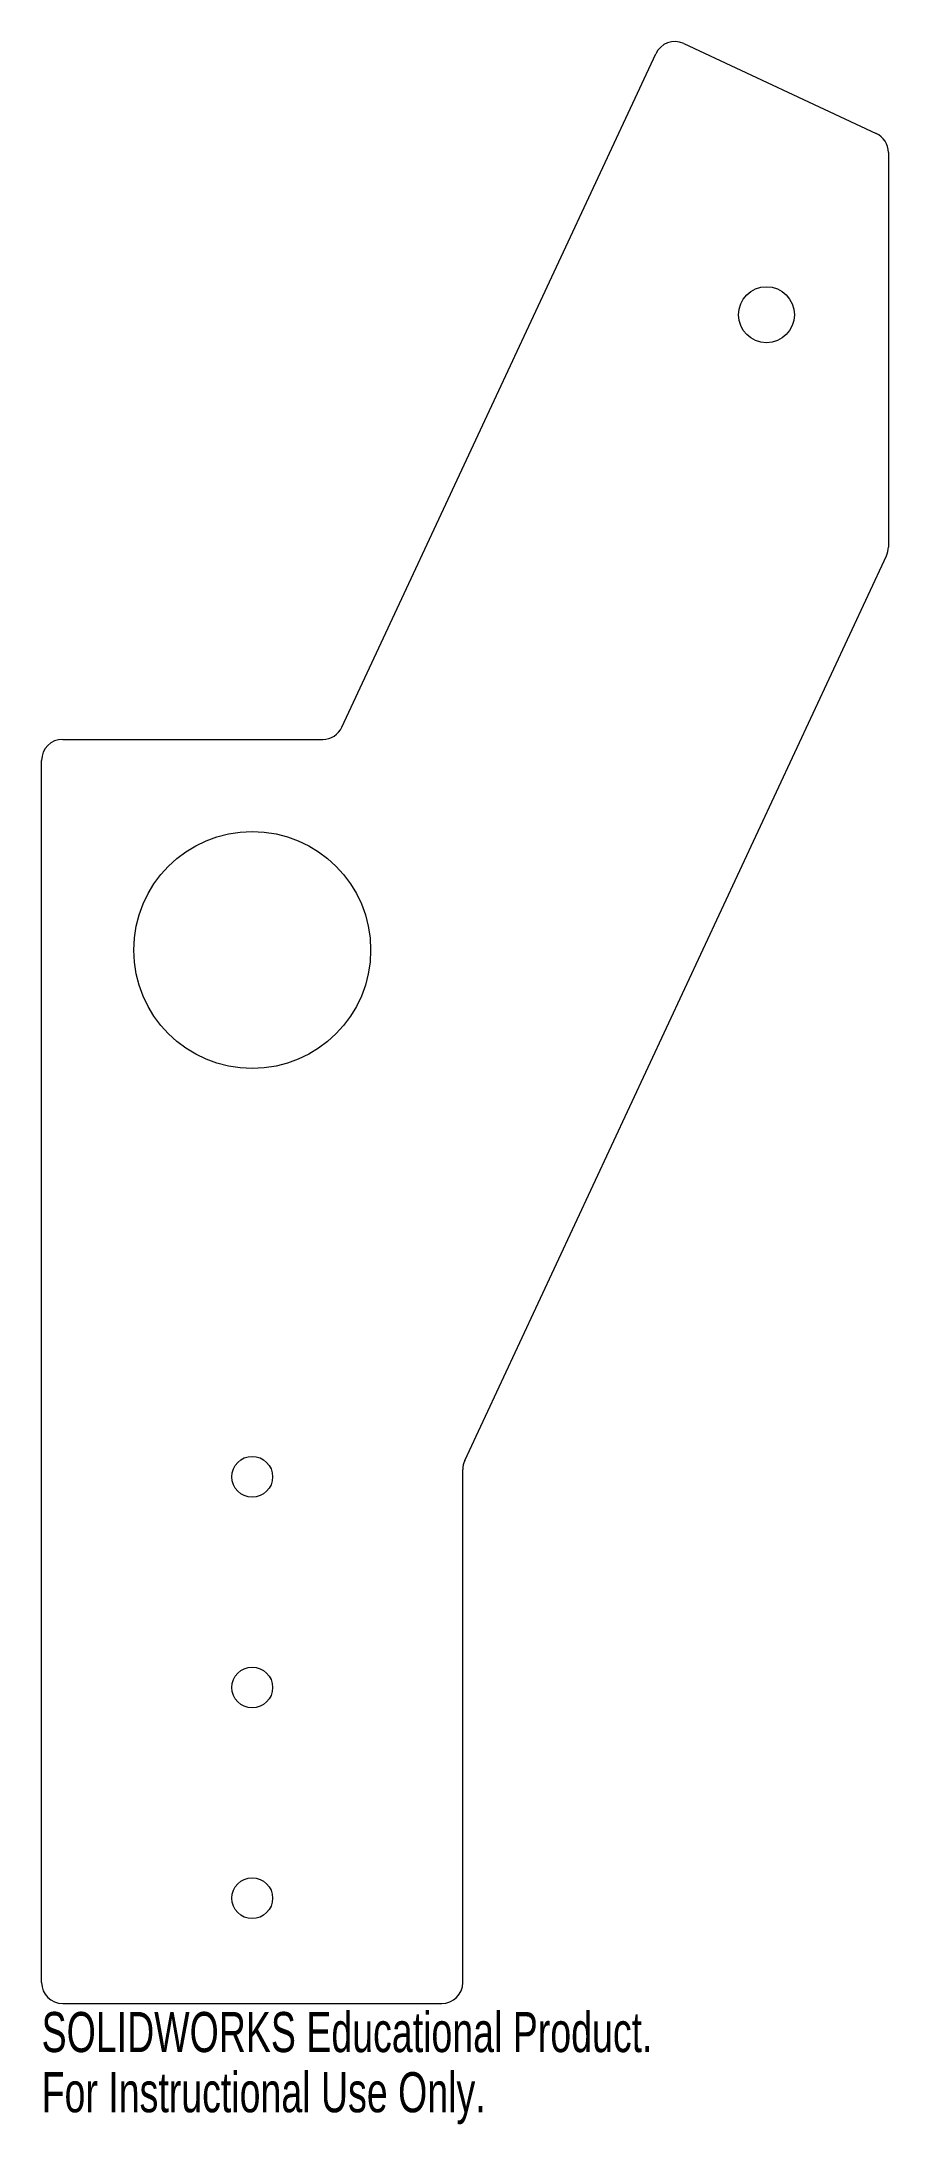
# Model space of a CAD drawing. Header units: inches. Extents: x -1 to 3.02, y -2.07 to 7.81.
import ezdxf

# ---------------------------------------------------------------- set-up
doc = ezdxf.new("R2010")
doc.units = ezdxf.units.IN
doc.header["$MEASUREMENT"] = 0
doc.styles.add('SLDTEXTSTYLE0', font='TXT', dxfattribs={"width": 0.7})

msp = doc.modelspace()

# ---------------------------------------------------------------- linework, layer by layer
at = {"color": 7, "linetype": 'Continuous', "lineweight": 15}
for p, q in [((0.4258, 4.5577), (1.9161, 7.7535)), ((2.049, 7.8019), (2.9632, 7.3756)), ((3.0209, 7.2849), (3.0209, 5.4127)), ((1.0094, 1.0767), (3.0116, 5.3704)), ((-0.9, 4.5), (0.3352, 4.5)), ((-1, -1.4), (-1, 4.4)), ((1, -1.4), (1, 1.0344)), ((-0.9, -1.5), (0.9, -1.5))]:
    msp.add_line(p, q, dxfattribs=at)
for centre, radius in [((2.442, 6.5152), 0.1328), ((0, 3.5), 0.5625), ((0, 1), 0.097), ((0, 0), 0.097), ((0, -1), 0.097)]:
    msp.add_circle(centre, radius, dxfattribs=at)
for centre, start, end in [((2.0067, 7.7113), 65, 155), ((2.9209, 7.2849), 0, 65), ((2.9209, 5.4127), 335, 360), ((0.3352, 4.6), 270, 335), ((-0.9, 4.4), 90, 180), ((1.1, 1.0344), 155, 180), ((-0.9, -1.4), 180, 270), ((0.9, -1.4), 270, 0)]:
    msp.add_arc(centre, 0.1, start, end, dxfattribs=at)

# ---------------------------------------------------------------- texts
at = {"color": 7, "linetype": 'Continuous', "char_height": 0.1903, "attachment_point": 1, "style": 'SLDTEXTSTYLE0'}
for s, insert in [('SOLIDWORKS Educational Product.', (-1, -1.5401)), ('For Instructional Use Only.', (-1, -1.8256))]:
    msp.add_mtext(s, dxfattribs=dict(at, insert=insert))

doc.saveas('drawing.dxf')
